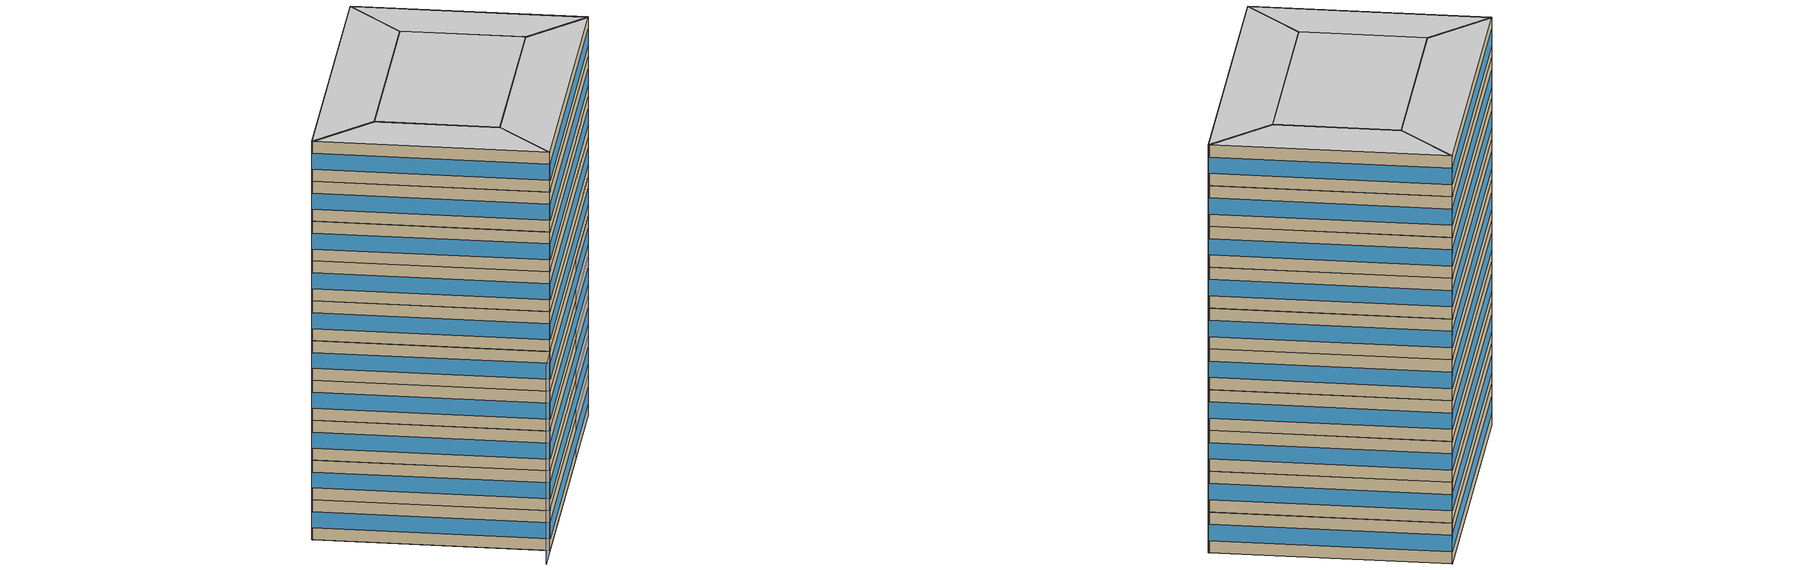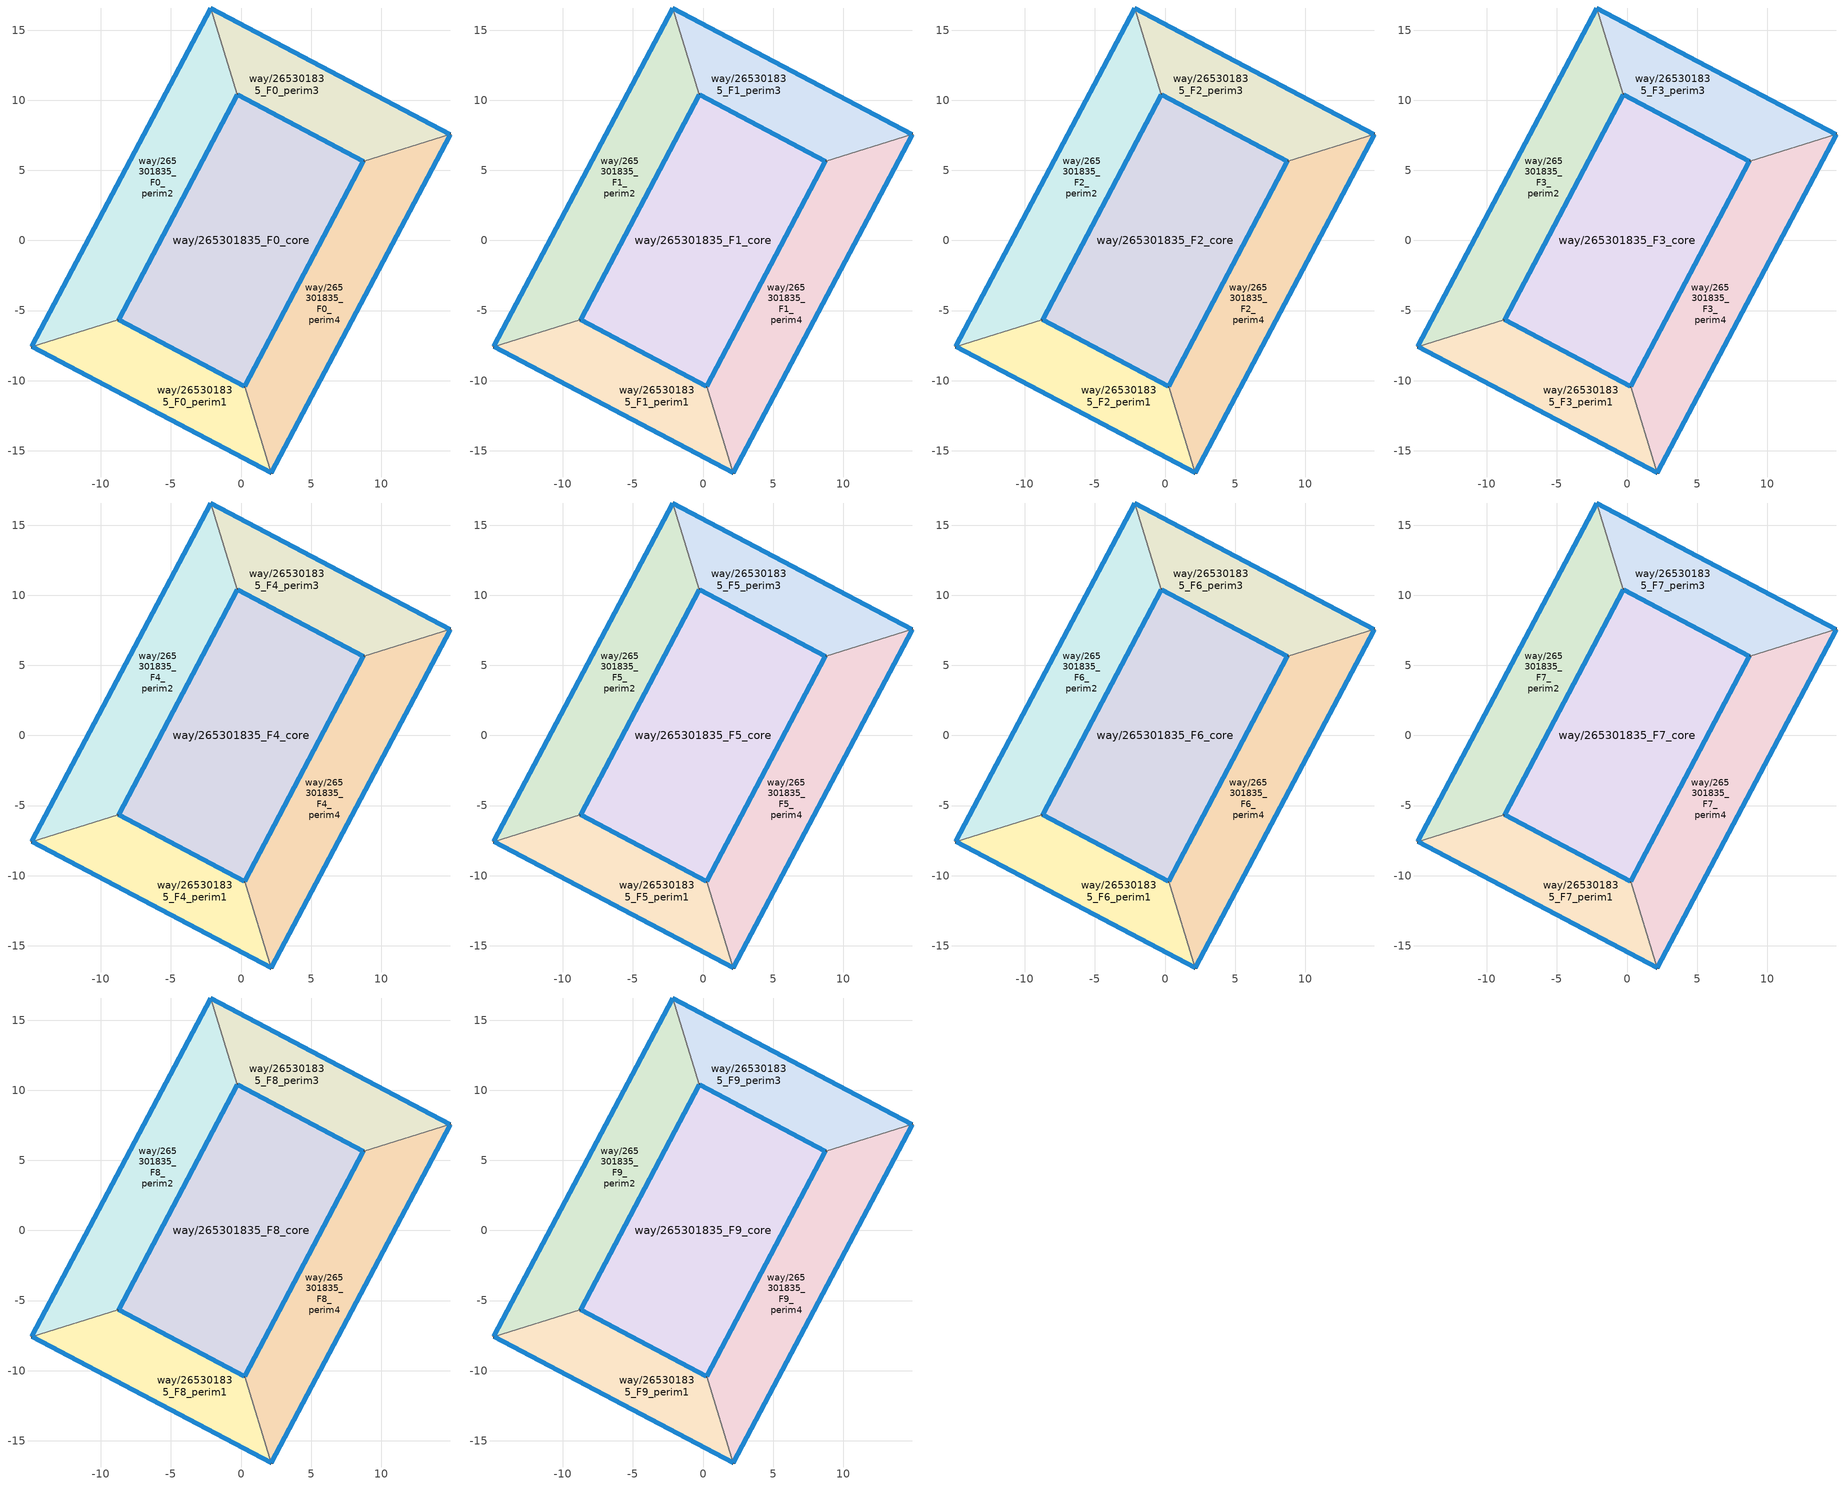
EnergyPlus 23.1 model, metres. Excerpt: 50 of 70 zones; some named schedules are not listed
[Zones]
way/265301835_F0_perim1
 floor ground (Floor_Construction): 2.16,-16.58 0.25,-10.41 -8.74,-5.66 -14.92,-7.57 z0
 wall outside (Wall_Construction): 2.16,-16.58 -14.92,-7.57 / -8.74,-5.66 0.25,-10.41 z0:3.5
 wall to way/265301835_F0_perim4 (Wall_Construction): 0.25,-10.41 2.16,-16.58 z0:3.5
 wall to way/265301835_F0_perim2 (Wall_Construction): -14.92,-7.57 -8.74,-5.66 z0:3.5
 window (Window_Construction): 2.15,-16.58 -14.91,-7.57 / -8.74,-5.66 0.25,-10.41 z1.05:2.45
way/265301835_F0_perim2
 floor ground (Floor_Construction): -8.74,-5.66 -0.25,10.41 -2.16,16.58 -14.92,-7.57 z0
 wall outside (Wall_Construction): -14.92,-7.57 -2.16,16.58 / -0.25,10.41 -8.74,-5.66 z0:3.5
 wall to way/265301835_F0_perim3 (Wall_Construction): -2.16,16.58 -0.25,10.41 z0:3.5
 window (Window_Construction): -14.91,-7.55 -2.17,16.57 / -0.26,10.4 -8.74,-5.65 z1.05:2.45
way/265301835_F0_perim3
 floor ground (Floor_Construction): 14.92,7.57 -2.16,16.58 -0.25,10.41 8.74,5.66 z0
 wall outside (Wall_Construction): -2.16,16.58 14.92,7.57 / 8.74,5.66 -0.25,10.41 z0:3.5
 wall to way/265301835_F0_perim4 (Wall_Construction): 14.92,7.57 8.74,5.66 z0:3.5
 window (Window_Construction): -2.15,16.58 14.91,7.57 / 8.74,5.66 -0.25,10.41 z1.05:2.45
way/265301835_F0_perim4
 floor ground (Floor_Construction): 2.16,-16.58 14.92,7.57 8.74,5.66 0.25,-10.41 z0
 wall outside (Wall_Construction): 14.92,7.57 2.16,-16.58 / 0.25,-10.41 8.74,5.66 z0:3.5
 window (Window_Construction): 14.91,7.55 2.17,-16.57 / 0.26,-10.4 8.74,5.65 z1.05:2.45
way/265301835_F0_core
 floor ground (Floor_Construction): 8.74,5.66 0.25,-10.41 -8.74,-5.66 -0.25,10.41 z0
 wall outside (Wall_Construction): -8.74,-5.66 0.25,-10.41 8.74,5.66 -0.25,10.41 -8.74,-5.66 z0:3.5
 window (Window_Construction): -8.74,-5.66 0.25,-10.41 / -0.26,10.4 -8.74,-5.65 / 8.74,5.66 -0.25,10.41 / 0.26,-10.4 8.74,5.65 z1.05:2.45
way/265301835_F1_perim1
 floor to way/265301835_F0_perim1 (Floor_Construction): 2.16,-16.58 0.25,-10.41 -8.74,-5.66 -14.92,-7.57 z3.5
 wall outside (Wall_Construction): 2.16,-16.58 -14.92,-7.57 / -8.74,-5.66 0.25,-10.41 z3.5:7
 wall to way/265301835_F1_perim4 (Wall_Construction): 0.25,-10.41 2.16,-16.58 z3.5:7
 wall to way/265301835_F1_perim2 (Wall_Construction): -14.92,-7.57 -8.74,-5.66 z3.5:7
 window (Window_Construction): 2.15,-16.58 -14.91,-7.57 / -8.74,-5.66 0.25,-10.41 z4.55:5.95
way/265301835_F1_perim2
 floor to way/265301835_F0_perim2 (Floor_Construction): -8.74,-5.66 -0.25,10.41 -2.16,16.58 -14.92,-7.57 z3.5
 wall outside (Wall_Construction): -14.92,-7.57 -2.16,16.58 / -0.25,10.41 -8.74,-5.66 z3.5:7
 wall to way/265301835_F1_perim3 (Wall_Construction): -2.16,16.58 -0.25,10.41 z3.5:7
 window (Window_Construction): -14.91,-7.55 -2.17,16.57 / -0.26,10.4 -8.74,-5.65 z4.55:5.95
way/265301835_F1_perim3
 floor to way/265301835_F0_perim3 (Floor_Construction): 14.92,7.57 -2.16,16.58 -0.25,10.41 8.74,5.66 z3.5
 wall outside (Wall_Construction): -2.16,16.58 14.92,7.57 / 8.74,5.66 -0.25,10.41 z3.5:7
 wall to way/265301835_F1_perim4 (Wall_Construction): 14.92,7.57 8.74,5.66 z3.5:7
 window (Window_Construction): -2.15,16.58 14.91,7.57 / 8.74,5.66 -0.25,10.41 z4.55:5.95
way/265301835_F1_perim4
 floor to way/265301835_F0_perim4 (Floor_Construction): 2.16,-16.58 14.92,7.57 8.74,5.66 0.25,-10.41 z3.5
 wall outside (Wall_Construction): 14.92,7.57 2.16,-16.58 / 0.25,-10.41 8.74,5.66 z3.5:7
 window (Window_Construction): 14.91,7.55 2.17,-16.57 / 0.26,-10.4 8.74,5.65 z4.55:5.95
way/265301835_F1_core
 floor to way/265301835_F0_core (Floor_Construction): 8.74,5.66 0.25,-10.41 -8.74,-5.66 -0.25,10.41 z3.5
 wall outside (Wall_Construction): -8.74,-5.66 0.25,-10.41 8.74,5.66 -0.25,10.41 -8.74,-5.66 z3.5:7
 window (Window_Construction): -8.74,-5.66 0.25,-10.41 / -0.26,10.4 -8.74,-5.65 / 8.74,5.66 -0.25,10.41 / 0.26,-10.4 8.74,5.65 z4.55:5.95
way/265301835_F2_perim1
 floor to way/265301835_F1_perim1 (Floor_Construction): 2.16,-16.58 0.25,-10.41 -8.74,-5.66 -14.92,-7.57 z7
 wall outside (Wall_Construction): 2.16,-16.58 -14.92,-7.57 / -8.74,-5.66 0.25,-10.41 z7:10.5
 wall to way/265301835_F2_perim4 (Wall_Construction): 0.25,-10.41 2.16,-16.58 z7:10.5
 wall to way/265301835_F2_perim2 (Wall_Construction): -14.92,-7.57 -8.74,-5.66 z7:10.5
 window (Window_Construction): 2.15,-16.58 -14.91,-7.57 / -8.74,-5.66 0.25,-10.41 z8.05:9.45
way/265301835_F2_perim2
 floor to way/265301835_F1_perim2 (Floor_Construction): -8.74,-5.66 -0.25,10.41 -2.16,16.58 -14.92,-7.57 z7
 wall outside (Wall_Construction): -14.92,-7.57 -2.16,16.58 / -0.25,10.41 -8.74,-5.66 z7:10.5
 wall to way/265301835_F2_perim3 (Wall_Construction): -2.16,16.58 -0.25,10.41 z7:10.5
 window (Window_Construction): -14.91,-7.55 -2.17,16.57 / -0.26,10.4 -8.74,-5.65 z8.05:9.45
way/265301835_F2_perim3
 floor to way/265301835_F1_perim3 (Floor_Construction): 14.92,7.57 -2.16,16.58 -0.25,10.41 8.74,5.66 z7
 wall outside (Wall_Construction): -2.16,16.58 14.92,7.57 / 8.74,5.66 -0.25,10.41 z7:10.5
 wall to way/265301835_F2_perim4 (Wall_Construction): 14.92,7.57 8.74,5.66 z7:10.5
 window (Window_Construction): -2.15,16.58 14.91,7.57 / 8.74,5.66 -0.25,10.41 z8.05:9.45
way/265301835_F2_perim4
 floor to way/265301835_F1_perim4 (Floor_Construction): 2.16,-16.58 14.92,7.57 8.74,5.66 0.25,-10.41 z7
 wall outside (Wall_Construction): 14.92,7.57 2.16,-16.58 / 0.25,-10.41 8.74,5.66 z7:10.5
 window (Window_Construction): 14.91,7.55 2.17,-16.57 / 0.26,-10.4 8.74,5.65 z8.05:9.45
way/265301835_F2_core
 floor to way/265301835_F1_core (Floor_Construction): 8.74,5.66 0.25,-10.41 -8.74,-5.66 -0.25,10.41 z7
 wall outside (Wall_Construction): -8.74,-5.66 0.25,-10.41 8.74,5.66 -0.25,10.41 -8.74,-5.66 z7:10.5
 window (Window_Construction): -8.74,-5.66 0.25,-10.41 / -0.26,10.4 -8.74,-5.65 / 8.74,5.66 -0.25,10.41 / 0.26,-10.4 8.74,5.65 z8.05:9.45
way/265301835_F3_perim1
 floor to way/265301835_F2_perim1 (Floor_Construction): 2.16,-16.58 0.25,-10.41 -8.74,-5.66 -14.92,-7.57 z10.5
 wall outside (Wall_Construction): 2.16,-16.58 -14.92,-7.57 / -8.74,-5.66 0.25,-10.41 z10.5:14
 wall to way/265301835_F3_perim4 (Wall_Construction): 0.25,-10.41 2.16,-16.58 z10.5:14
 wall to way/265301835_F3_perim2 (Wall_Construction): -14.92,-7.57 -8.74,-5.66 z10.5:14
 window (Window_Construction): 2.15,-16.58 -14.91,-7.57 / -8.74,-5.66 0.25,-10.41 z11.55:12.95
way/265301835_F3_perim2
 floor to way/265301835_F2_perim2 (Floor_Construction): -8.74,-5.66 -0.25,10.41 -2.16,16.58 -14.92,-7.57 z10.5
 wall outside (Wall_Construction): -14.92,-7.57 -2.16,16.58 / -0.25,10.41 -8.74,-5.66 z10.5:14
 wall to way/265301835_F3_perim3 (Wall_Construction): -2.16,16.58 -0.25,10.41 z10.5:14
 window (Window_Construction): -14.91,-7.55 -2.17,16.57 / -0.26,10.4 -8.74,-5.65 z11.55:12.95
way/265301835_F3_perim3
 floor to way/265301835_F2_perim3 (Floor_Construction): 14.92,7.57 -2.16,16.58 -0.25,10.41 8.74,5.66 z10.5
 wall outside (Wall_Construction): -2.16,16.58 14.92,7.57 / 8.74,5.66 -0.25,10.41 z10.5:14
 wall to way/265301835_F3_perim4 (Wall_Construction): 14.92,7.57 8.74,5.66 z10.5:14
 window (Window_Construction): -2.15,16.58 14.91,7.57 / 8.74,5.66 -0.25,10.41 z11.55:12.95
way/265301835_F3_perim4
 floor to way/265301835_F2_perim4 (Floor_Construction): 2.16,-16.58 14.92,7.57 8.74,5.66 0.25,-10.41 z10.5
 wall outside (Wall_Construction): 14.92,7.57 2.16,-16.58 / 0.25,-10.41 8.74,5.66 z10.5:14
 window (Window_Construction): 14.91,7.55 2.17,-16.57 / 0.26,-10.4 8.74,5.65 z11.55:12.95
way/265301835_F3_core
 floor to way/265301835_F2_core (Floor_Construction): 8.74,5.66 0.25,-10.41 -8.74,-5.66 -0.25,10.41 z10.5
 wall outside (Wall_Construction): -8.74,-5.66 0.25,-10.41 8.74,5.66 -0.25,10.41 -8.74,-5.66 z10.5:14
 window (Window_Construction): -8.74,-5.66 0.25,-10.41 / -0.26,10.4 -8.74,-5.65 / 8.74,5.66 -0.25,10.41 / 0.26,-10.4 8.74,5.65 z11.55:12.95
way/265301835_F4_perim1
 floor to way/265301835_F3_perim1 (Floor_Construction): 2.16,-16.58 0.25,-10.41 -8.74,-5.66 -14.92,-7.57 z14
 wall outside (Wall_Construction): 2.16,-16.58 -14.92,-7.57 / -8.74,-5.66 0.25,-10.41 z14:17.5
 wall to way/265301835_F4_perim4 (Wall_Construction): 0.25,-10.41 2.16,-16.58 z14:17.5
 wall to way/265301835_F4_perim2 (Wall_Construction): -14.92,-7.57 -8.74,-5.66 z14:17.5
 window (Window_Construction): 2.15,-16.58 -14.91,-7.57 / -8.74,-5.66 0.25,-10.41 z15.05:16.45
way/265301835_F4_perim2
 floor to way/265301835_F3_perim2 (Floor_Construction): -8.74,-5.66 -0.25,10.41 -2.16,16.58 -14.92,-7.57 z14
 wall outside (Wall_Construction): -14.92,-7.57 -2.16,16.58 / -0.25,10.41 -8.74,-5.66 z14:17.5
 wall to way/265301835_F4_perim3 (Wall_Construction): -2.16,16.58 -0.25,10.41 z14:17.5
 window (Window_Construction): -14.91,-7.55 -2.17,16.57 / -0.26,10.4 -8.74,-5.65 z15.05:16.45
way/265301835_F4_perim3
 floor to way/265301835_F3_perim3 (Floor_Construction): 14.92,7.57 -2.16,16.58 -0.25,10.41 8.74,5.66 z14
 wall outside (Wall_Construction): -2.16,16.58 14.92,7.57 / 8.74,5.66 -0.25,10.41 z14:17.5
 wall to way/265301835_F4_perim4 (Wall_Construction): 14.92,7.57 8.74,5.66 z14:17.5
 window (Window_Construction): -2.15,16.58 14.91,7.57 / 8.74,5.66 -0.25,10.41 z15.05:16.45
way/265301835_F4_perim4
 floor to way/265301835_F3_perim4 (Floor_Construction): 2.16,-16.58 14.92,7.57 8.74,5.66 0.25,-10.41 z14
 wall outside (Wall_Construction): 14.92,7.57 2.16,-16.58 / 0.25,-10.41 8.74,5.66 z14:17.5
 window (Window_Construction): 14.91,7.55 2.17,-16.57 / 0.26,-10.4 8.74,5.65 z15.05:16.45
way/265301835_F4_core
 floor to way/265301835_F3_core (Floor_Construction): 8.74,5.66 0.25,-10.41 -8.74,-5.66 -0.25,10.41 z14
 wall outside (Wall_Construction): -8.74,-5.66 0.25,-10.41 8.74,5.66 -0.25,10.41 -8.74,-5.66 z14:17.5
 window (Window_Construction): -8.74,-5.66 0.25,-10.41 / -0.26,10.4 -8.74,-5.65 / 8.74,5.66 -0.25,10.41 / 0.26,-10.4 8.74,5.65 z15.05:16.45
way/265301835_F5_perim1
 floor to way/265301835_F4_perim1 (Floor_Construction): 2.16,-16.58 0.25,-10.41 -8.74,-5.66 -14.92,-7.57 z17.5
 wall outside (Wall_Construction): 2.16,-16.58 -14.92,-7.57 / -8.74,-5.66 0.25,-10.41 z17.5:21
 wall to way/265301835_F5_perim4 (Wall_Construction): 0.25,-10.41 2.16,-16.58 z17.5:21
 wall to way/265301835_F5_perim2 (Wall_Construction): -14.92,-7.57 -8.74,-5.66 z17.5:21
 window (Window_Construction): 2.15,-16.58 -14.91,-7.57 / -8.74,-5.66 0.25,-10.41 z18.55:19.95
way/265301835_F5_perim2
 floor to way/265301835_F4_perim2 (Floor_Construction): -8.74,-5.66 -0.25,10.41 -2.16,16.58 -14.92,-7.57 z17.5
 wall outside (Wall_Construction): -14.92,-7.57 -2.16,16.58 / -0.25,10.41 -8.74,-5.66 z17.5:21
 wall to way/265301835_F5_perim3 (Wall_Construction): -2.16,16.58 -0.25,10.41 z17.5:21
 window (Window_Construction): -14.91,-7.55 -2.17,16.57 / -0.26,10.4 -8.74,-5.65 z18.55:19.95
way/265301835_F5_perim3
 floor to way/265301835_F4_perim3 (Floor_Construction): 14.92,7.57 -2.16,16.58 -0.25,10.41 8.74,5.66 z17.5
 wall outside (Wall_Construction): -2.16,16.58 14.92,7.57 / 8.74,5.66 -0.25,10.41 z17.5:21
 wall to way/265301835_F5_perim4 (Wall_Construction): 14.92,7.57 8.74,5.66 z17.5:21
 window (Window_Construction): -2.15,16.58 14.91,7.57 / 8.74,5.66 -0.25,10.41 z18.55:19.95
way/265301835_F5_perim4
 floor to way/265301835_F4_perim4 (Floor_Construction): 2.16,-16.58 14.92,7.57 8.74,5.66 0.25,-10.41 z17.5
 wall outside (Wall_Construction): 14.92,7.57 2.16,-16.58 / 0.25,-10.41 8.74,5.66 z17.5:21
 window (Window_Construction): 14.91,7.55 2.17,-16.57 / 0.26,-10.4 8.74,5.65 z18.55:19.95
way/265301835_F5_core
 floor to way/265301835_F4_core (Floor_Construction): 8.74,5.66 0.25,-10.41 -8.74,-5.66 -0.25,10.41 z17.5
 wall outside (Wall_Construction): -8.74,-5.66 0.25,-10.41 8.74,5.66 -0.25,10.41 -8.74,-5.66 z17.5:21
 window (Window_Construction): -8.74,-5.66 0.25,-10.41 / -0.26,10.4 -8.74,-5.65 / 8.74,5.66 -0.25,10.41 / 0.26,-10.4 8.74,5.65 z18.55:19.95
way/265301835_F6_perim1
 floor to way/265301835_F5_perim1 (Floor_Construction): 2.16,-16.58 0.25,-10.41 -8.74,-5.66 -14.92,-7.57 z21
 wall outside (Wall_Construction): 2.16,-16.58 -14.92,-7.57 / -8.74,-5.66 0.25,-10.41 z21:24.5
 wall to way/265301835_F6_perim4 (Wall_Construction): 0.25,-10.41 2.16,-16.58 z21:24.5
 wall to way/265301835_F6_perim2 (Wall_Construction): -14.92,-7.57 -8.74,-5.66 z21:24.5
 window (Window_Construction): 2.15,-16.58 -14.91,-7.57 / -8.74,-5.66 0.25,-10.41 z22.05:23.45
way/265301835_F6_perim2
 floor to way/265301835_F5_perim2 (Floor_Construction): -8.74,-5.66 -0.25,10.41 -2.16,16.58 -14.92,-7.57 z21
 wall outside (Wall_Construction): -14.92,-7.57 -2.16,16.58 / -0.25,10.41 -8.74,-5.66 z21:24.5
 wall to way/265301835_F6_perim3 (Wall_Construction): -2.16,16.58 -0.25,10.41 z21:24.5
 window (Window_Construction): -14.91,-7.55 -2.17,16.57 / -0.26,10.4 -8.74,-5.65 z22.05:23.45
way/265301835_F6_perim3
 floor to way/265301835_F5_perim3 (Floor_Construction): 14.92,7.57 -2.16,16.58 -0.25,10.41 8.74,5.66 z21
 wall outside (Wall_Construction): -2.16,16.58 14.92,7.57 / 8.74,5.66 -0.25,10.41 z21:24.5
 wall to way/265301835_F6_perim4 (Wall_Construction): 14.92,7.57 8.74,5.66 z21:24.5
 window (Window_Construction): -2.15,16.58 14.91,7.57 / 8.74,5.66 -0.25,10.41 z22.05:23.45
way/265301835_F6_perim4
 floor to way/265301835_F5_perim4 (Floor_Construction): 2.16,-16.58 14.92,7.57 8.74,5.66 0.25,-10.41 z21
 wall outside (Wall_Construction): 14.92,7.57 2.16,-16.58 / 0.25,-10.41 8.74,5.66 z21:24.5
 window (Window_Construction): 14.91,7.55 2.17,-16.57 / 0.26,-10.4 8.74,5.65 z22.05:23.45
way/265301835_F6_core
 floor to way/265301835_F5_core (Floor_Construction): 8.74,5.66 0.25,-10.41 -8.74,-5.66 -0.25,10.41 z21
 wall outside (Wall_Construction): -8.74,-5.66 0.25,-10.41 8.74,5.66 -0.25,10.41 -8.74,-5.66 z21:24.5
 window (Window_Construction): -8.74,-5.66 0.25,-10.41 / -0.26,10.4 -8.74,-5.65 / 8.74,5.66 -0.25,10.41 / 0.26,-10.4 8.74,5.65 z22.05:23.45
way/265301835_F7_perim1
 floor to way/265301835_F6_perim1 (Floor_Construction): 2.16,-16.58 0.25,-10.41 -8.74,-5.66 -14.92,-7.57 z24.5
 wall outside (Wall_Construction): 2.16,-16.58 -14.92,-7.57 / -8.74,-5.66 0.25,-10.41 z24.5:28
 wall to way/265301835_F7_perim4 (Wall_Construction): 0.25,-10.41 2.16,-16.58 z24.5:28
 wall to way/265301835_F7_perim2 (Wall_Construction): -14.92,-7.57 -8.74,-5.66 z24.5:28
 window (Window_Construction): 2.15,-16.58 -14.91,-7.57 / -8.74,-5.66 0.25,-10.41 z25.55:26.95
way/265301835_F7_perim2
 floor to way/265301835_F6_perim2 (Floor_Construction): -8.74,-5.66 -0.25,10.41 -2.16,16.58 -14.92,-7.57 z24.5
 wall outside (Wall_Construction): -14.92,-7.57 -2.16,16.58 / -0.25,10.41 -8.74,-5.66 z24.5:28
 wall to way/265301835_F7_perim3 (Wall_Construction): -2.16,16.58 -0.25,10.41 z24.5:28
 window (Window_Construction): -14.91,-7.55 -2.17,16.57 / -0.26,10.4 -8.74,-5.65 z25.55:26.95
way/265301835_F7_perim3
 floor to way/265301835_F6_perim3 (Floor_Construction): 14.92,7.57 -2.16,16.58 -0.25,10.41 8.74,5.66 z24.5
 wall outside (Wall_Construction): -2.16,16.58 14.92,7.57 / 8.74,5.66 -0.25,10.41 z24.5:28
 wall to way/265301835_F7_perim4 (Wall_Construction): 14.92,7.57 8.74,5.66 z24.5:28
 window (Window_Construction): -2.15,16.58 14.91,7.57 / 8.74,5.66 -0.25,10.41 z25.55:26.95
way/265301835_F7_perim4
 floor to way/265301835_F6_perim4 (Floor_Construction): 2.16,-16.58 14.92,7.57 8.74,5.66 0.25,-10.41 z24.5
 wall outside (Wall_Construction): 14.92,7.57 2.16,-16.58 / 0.25,-10.41 8.74,5.66 z24.5:28
 window (Window_Construction): 14.91,7.55 2.17,-16.57 / 0.26,-10.4 8.74,5.65 z25.55:26.95
way/265301835_F7_core
 floor to way/265301835_F6_core (Floor_Construction): 8.74,5.66 0.25,-10.41 -8.74,-5.66 -0.25,10.41 z24.5
 wall outside (Wall_Construction): -8.74,-5.66 0.25,-10.41 8.74,5.66 -0.25,10.41 -8.74,-5.66 z24.5:28
 window (Window_Construction): -8.74,-5.66 0.25,-10.41 / -0.26,10.4 -8.74,-5.65 / 8.74,5.66 -0.25,10.41 / 0.26,-10.4 8.74,5.65 z25.55:26.95
way/265301835_F8_perim1
 floor to way/265301835_F7_perim1 (Floor_Construction): 2.16,-16.58 0.25,-10.41 -8.74,-5.66 -14.92,-7.57 z28
 wall outside (Wall_Construction): 2.16,-16.58 -14.92,-7.57 / -8.74,-5.66 0.25,-10.41 z28:31.5
 wall to way/265301835_F8_perim4 (Wall_Construction): 0.25,-10.41 2.16,-16.58 z28:31.5
 wall to way/265301835_F8_perim2 (Wall_Construction): -14.92,-7.57 -8.74,-5.66 z28:31.5
 window (Window_Construction): 2.15,-16.58 -14.91,-7.57 / -8.74,-5.66 0.25,-10.41 z29.05:30.45
way/265301835_F8_perim2
 floor to way/265301835_F7_perim2 (Floor_Construction): -8.74,-5.66 -0.25,10.41 -2.16,16.58 -14.92,-7.57 z28
 wall outside (Wall_Construction): -14.92,-7.57 -2.16,16.58 / -0.25,10.41 -8.74,-5.66 z28:31.5
 wall to way/265301835_F8_perim3 (Wall_Construction): -2.16,16.58 -0.25,10.41 z28:31.5
 window (Window_Construction): -14.91,-7.55 -2.17,16.57 / -0.26,10.4 -8.74,-5.65 z29.05:30.45
way/265301835_F8_perim3
 floor to way/265301835_F7_perim3 (Floor_Construction): 14.92,7.57 -2.16,16.58 -0.25,10.41 8.74,5.66 z28
 wall outside (Wall_Construction): -2.16,16.58 14.92,7.57 / 8.74,5.66 -0.25,10.41 z28:31.5
 wall to way/265301835_F8_perim4 (Wall_Construction): 14.92,7.57 8.74,5.66 z28:31.5
 window (Window_Construction): -2.15,16.58 14.91,7.57 / 8.74,5.66 -0.25,10.41 z29.05:30.45
way/265301835_F8_perim4
 floor to way/265301835_F7_perim4 (Floor_Construction): 2.16,-16.58 14.92,7.57 8.74,5.66 0.25,-10.41 z28
 wall outside (Wall_Construction): 14.92,7.57 2.16,-16.58 / 0.25,-10.41 8.74,5.66 z28:31.5
 window (Window_Construction): 14.91,7.55 2.17,-16.57 / 0.26,-10.4 8.74,5.65 z29.05:30.45
way/265301835_F8_core
 floor to way/265301835_F7_core (Floor_Construction): 8.74,5.66 0.25,-10.41 -8.74,-5.66 -0.25,10.41 z28
 wall outside (Wall_Construction): -8.74,-5.66 0.25,-10.41 8.74,5.66 -0.25,10.41 -8.74,-5.66 z28:31.5
 window (Window_Construction): -8.74,-5.66 0.25,-10.41 / -0.26,10.4 -8.74,-5.65 / 8.74,5.66 -0.25,10.41 / 0.26,-10.4 8.74,5.65 z29.05:30.45
way/265301835_F9_perim1
 floor to way/265301835_F8_perim1 (Floor_Construction): 2.16,-16.58 0.25,-10.41 -8.74,-5.66 -14.92,-7.57 z31.5
 wall outside (Wall_Construction): 2.16,-16.58 -14.92,-7.57 / -8.74,-5.66 0.25,-10.41 z31.5:35
 wall to way/265301835_F9_perim4 (Wall_Construction): 0.25,-10.41 2.16,-16.58 z31.5:35
 wall to way/265301835_F9_perim2 (Wall_Construction): -14.92,-7.57 -8.74,-5.66 z31.5:35
 window (Window_Construction): 2.15,-16.58 -14.91,-7.57 / -8.74,-5.66 0.25,-10.41 z32.55:33.95
 ceiling to way/265301835_F10_perim1 (Floor_Construction): 0.25,-10.41 2.16,-16.58 -14.92,-7.57 -8.74,-5.66 z35
way/265301835_F9_perim2
 floor to way/265301835_F8_perim2 (Floor_Construction): -8.74,-5.66 -0.25,10.41 -2.16,16.58 -14.92,-7.57 z31.5
 wall outside (Wall_Construction): -14.92,-7.57 -2.16,16.58 / -0.25,10.41 -8.74,-5.66 z31.5:35
 wall to way/265301835_F9_perim3 (Wall_Construction): -2.16,16.58 -0.25,10.41 z31.5:35
 window (Window_Construction): -14.91,-7.55 -2.17,16.57 / -0.26,10.4 -8.74,-5.65 z32.55:33.95
 ceiling to way/265301835_F10_perim2 (Floor_Construction): -2.16,16.58 -0.25,10.41 -8.74,-5.66 -14.92,-7.57 z35
way/265301835_F9_perim3
 floor to way/265301835_F8_perim3 (Floor_Construction): 14.92,7.57 -2.16,16.58 -0.25,10.41 8.74,5.66 z31.5
 wall outside (Wall_Construction): -2.16,16.58 14.92,7.57 / 8.74,5.66 -0.25,10.41 z31.5:35
 wall to way/265301835_F9_perim4 (Wall_Construction): 14.92,7.57 8.74,5.66 z31.5:35
 window (Window_Construction): -2.15,16.58 14.91,7.57 / 8.74,5.66 -0.25,10.41 z32.55:33.95
 ceiling to way/265301835_F10_perim3 (Floor_Construction): 14.92,7.57 8.74,5.66 -0.25,10.41 -2.16,16.58 z35
way/265301835_F9_perim4
 floor to way/265301835_F8_perim4 (Floor_Construction): 2.16,-16.58 14.92,7.57 8.74,5.66 0.25,-10.41 z31.5
 wall outside (Wall_Construction): 14.92,7.57 2.16,-16.58 / 0.25,-10.41 8.74,5.66 z31.5:35
 window (Window_Construction): 14.91,7.55 2.17,-16.57 / 0.26,-10.4 8.74,5.65 z32.55:33.95
 ceiling to way/265301835_F10_perim4 (Floor_Construction): 14.92,7.57 2.16,-16.58 0.25,-10.41 8.74,5.66 z35
way/265301835_F9_core
 floor to way/265301835_F8_core (Floor_Construction): 8.74,5.66 0.25,-10.41 -8.74,-5.66 -0.25,10.41 z31.5
 wall outside (Wall_Construction): -8.74,-5.66 0.25,-10.41 8.74,5.66 -0.25,10.41 -8.74,-5.66 z31.5:35
 window (Window_Construction): -8.74,-5.66 0.25,-10.41 / -0.26,10.4 -8.74,-5.65 / 8.74,5.66 -0.25,10.41 / 0.26,-10.4 8.74,5.65 z32.55:33.95
 ceiling to way/265301835_F10_core (Floor_Construction): 0.25,-10.41 8.74,5.66 -0.25,10.41 -8.74,-5.66 z35
shading: -2.15,16.58 -14.92,-7.57 z0:8.9; 0.9,-18.97 14.92,7.57 z0:17.4
[Building]
OpenUBEM_Building: North Axis=0; Terrain=City; Solar Distribution=FullExterior
[Site:Location]
New.York-Central.Park.Obs-Belvedere.Castle: Latitude=40.77889; Longitude=-73.9692; Time Zone=-5; Elevation=48
[SizingPeriod:WeatherFileDays]
AnnualSizingPeriod: Begin Month=1; Begin Day of Month=1; End Month=12; End Day of Month=31; Day of Week for Start Day=Monday; Use Weather File Daylight Saving Period=No; Use Weather File Rain and Snow Indicators=No
[SITE:WATERMAINSTEMPERATURE]
Calculation Method=CorrelationFromWeatherFile
[MATERIAL:NOMASS] Roughness=MediumRough; Thermal Absorptance=0.9; Solar Absorptance=0.7; Visible Absorptance=0.7
Name | Thermal Resistance
Wall_Assembly | 1.72117
Floor_Assembly | 1.9305
[WINDOWMATERIAL:SIMPLEGLAZINGSYSTEM]
Window_Material: UFactor=3.27; Solar Heat Gain Coefficient=0.36; Visible Transmittance=0.6
[CONSTRUCTION]
Wall_Construction: Wall_Assembly
Floor_Construction: Floor_Assembly
Window_Construction: Window_Material
[ZONE] Type=1; Multiplier=1; Ceiling Height=autocalculate; Volume=autocalculate; Floor Area=autocalculate; Part of Total Floor Area=Yes
way/265301835_F0_perim1; way/265301835_F1_perim1; way/265301835_F2_perim1; way/265301835_F3_perim1; way/265301835_F4_perim1; way/265301835_F5_perim1; way/265301835_F6_perim1; way/265301835_F7_perim1; way/265301835_F8_perim1; way/265301835_F9_perim1; way/265301835_F0_perim2; way/265301835_F1_perim2; way/265301835_F2_perim2; way/265301835_F3_perim2; way/265301835_F4_perim2; way/265301835_F5_perim2; way/265301835_F6_perim2; way/265301835_F7_perim2; way/265301835_F8_perim2; way/265301835_F9_perim2; way/265301835_F0_perim3; way/265301835_F1_perim3; way/265301835_F2_perim3; way/265301835_F3_perim3; way/265301835_F4_perim3; way/265301835_F5_perim3; way/265301835_F6_perim3; way/265301835_F7_perim3; way/265301835_F8_perim3; way/265301835_F9_perim3; way/265301835_F0_perim4; way/265301835_F1_perim4; way/265301835_F2_perim4; way/265301835_F3_perim4; way/265301835_F4_perim4; way/265301835_F5_perim4; way/265301835_F6_perim4; way/265301835_F7_perim4; way/265301835_F8_perim4; way/265301835_F9_perim4; way/265301835_F0_core; way/265301835_F1_core; way/265301835_F2_core; way/265301835_F3_core; way/265301835_F4_core; way/265301835_F5_core; way/265301835_F6_core; way/265301835_F7_core; way/265301835_F8_core; way/265301835_F9_core
[PEOPLE] Number of People Schedule=Occupancy_Schedule_MediumOffice; Number of People Calculation Method=People/Area; People per Floor Area=0.0538213; Fraction Radiant=0.3; Sensible Heat Fraction=autocalculate; Activity Level Schedule=Activity_Level; Carbon Dioxide Generation Rate=3.82e-08; Enable ASHRAE 55 Comfort Warnings=No; Mean Radiant Temperature Calculation Type=ZoneAveraged; Clothing Insulation Calculation Method=ClothingInsulationSchedule; Cold Stress Temperature Threshold=15.56; Heat Stress Temperature Threshold=30
Name | Zone or ZoneList or Space or SpaceList
People_way/265301835_F0_core | way/265301835_F0_core
People_way/265301835_F1_core | way/265301835_F1_core
People_way/265301835_F2_core | way/265301835_F2_core
People_way/265301835_F3_core | way/265301835_F3_core
People_way/265301835_F4_core | way/265301835_F4_core
People_way/265301835_F5_core | way/265301835_F5_core
People_way/265301835_F6_core | way/265301835_F6_core
People_way/265301835_F7_core | way/265301835_F7_core
People_way/265301835_F8_core | way/265301835_F8_core
People_way/265301835_F9_core | way/265301835_F9_core
People_way/265301835_F0_perim1 | way/265301835_F0_perim1
People_way/265301835_F1_perim1 | way/265301835_F1_perim1
People_way/265301835_F2_perim1 | way/265301835_F2_perim1
People_way/265301835_F3_perim1 | way/265301835_F3_perim1
People_way/265301835_F4_perim1 | way/265301835_F4_perim1
People_way/265301835_F5_perim1 | way/265301835_F5_perim1
People_way/265301835_F6_perim1 | way/265301835_F6_perim1
People_way/265301835_F7_perim1 | way/265301835_F7_perim1
People_way/265301835_F8_perim1 | way/265301835_F8_perim1
People_way/265301835_F9_perim1 | way/265301835_F9_perim1
People_way/265301835_F0_perim2 | way/265301835_F0_perim2
People_way/265301835_F1_perim2 | way/265301835_F1_perim2
People_way/265301835_F2_perim2 | way/265301835_F2_perim2
People_way/265301835_F3_perim2 | way/265301835_F3_perim2
People_way/265301835_F4_perim2 | way/265301835_F4_perim2
People_way/265301835_F5_perim2 | way/265301835_F5_perim2
People_way/265301835_F6_perim2 | way/265301835_F6_perim2
People_way/265301835_F7_perim2 | way/265301835_F7_perim2
People_way/265301835_F8_perim2 | way/265301835_F8_perim2
People_way/265301835_F9_perim2 | way/265301835_F9_perim2
People_way/265301835_F0_perim3 | way/265301835_F0_perim3
People_way/265301835_F1_perim3 | way/265301835_F1_perim3
People_way/265301835_F2_perim3 | way/265301835_F2_perim3
People_way/265301835_F3_perim3 | way/265301835_F3_perim3
People_way/265301835_F4_perim3 | way/265301835_F4_perim3
People_way/265301835_F5_perim3 | way/265301835_F5_perim3
People_way/265301835_F6_perim3 | way/265301835_F6_perim3
People_way/265301835_F7_perim3 | way/265301835_F7_perim3
People_way/265301835_F8_perim3 | way/265301835_F8_perim3
People_way/265301835_F9_perim3 | way/265301835_F9_perim3
People_way/265301835_F0_perim4 | way/265301835_F0_perim4
People_way/265301835_F1_perim4 | way/265301835_F1_perim4
People_way/265301835_F2_perim4 | way/265301835_F2_perim4
People_way/265301835_F3_perim4 | way/265301835_F3_perim4
People_way/265301835_F4_perim4 | way/265301835_F4_perim4
People_way/265301835_F5_perim4 | way/265301835_F5_perim4
People_way/265301835_F6_perim4 | way/265301835_F6_perim4
People_way/265301835_F7_perim4 | way/265301835_F7_perim4
People_way/265301835_F8_perim4 | way/265301835_F8_perim4
People_way/265301835_F9_perim4 | way/265301835_F9_perim4
[LIGHTS] Schedule=Lighting_Schedule_MediumOffice; Design Level Calculation Method=Watts/Area; Watts per Zone Floor Area=10.76; Return Air Fraction=0; Fraction Radiant=0.42; Fraction Visible=0; Fraction Replaceable=1; EndUse Subcategory=General; Return Air Fraction Calculated from Plenum Temperature=No; Return Air Fraction Function of Plenum Temperature Coefficient 1=0; Return Air Fraction Function of Plenum Temperature Coefficient 2=0
Name | Zone or ZoneList or Space or SpaceList
Lights_way/265301835_F0_core | way/265301835_F0_core
Lights_way/265301835_F1_core | way/265301835_F1_core
Lights_way/265301835_F2_core | way/265301835_F2_core
Lights_way/265301835_F3_core | way/265301835_F3_core
Lights_way/265301835_F4_core | way/265301835_F4_core
Lights_way/265301835_F5_core | way/265301835_F5_core
Lights_way/265301835_F6_core | way/265301835_F6_core
Lights_way/265301835_F7_core | way/265301835_F7_core
Lights_way/265301835_F8_core | way/265301835_F8_core
Lights_way/265301835_F9_core | way/265301835_F9_core
Lights_way/265301835_F0_perim1 | way/265301835_F0_perim1
Lights_way/265301835_F1_perim1 | way/265301835_F1_perim1
Lights_way/265301835_F2_perim1 | way/265301835_F2_perim1
Lights_way/265301835_F3_perim1 | way/265301835_F3_perim1
Lights_way/265301835_F4_perim1 | way/265301835_F4_perim1
Lights_way/265301835_F5_perim1 | way/265301835_F5_perim1
Lights_way/265301835_F6_perim1 | way/265301835_F6_perim1
Lights_way/265301835_F7_perim1 | way/265301835_F7_perim1
Lights_way/265301835_F8_perim1 | way/265301835_F8_perim1
Lights_way/265301835_F9_perim1 | way/265301835_F9_perim1
Lights_way/265301835_F0_perim2 | way/265301835_F0_perim2
Lights_way/265301835_F1_perim2 | way/265301835_F1_perim2
Lights_way/265301835_F2_perim2 | way/265301835_F2_perim2
Lights_way/265301835_F3_perim2 | way/265301835_F3_perim2
Lights_way/265301835_F4_perim2 | way/265301835_F4_perim2
Lights_way/265301835_F5_perim2 | way/265301835_F5_perim2
Lights_way/265301835_F6_perim2 | way/265301835_F6_perim2
Lights_way/265301835_F7_perim2 | way/265301835_F7_perim2
Lights_way/265301835_F8_perim2 | way/265301835_F8_perim2
Lights_way/265301835_F9_perim2 | way/265301835_F9_perim2
Lights_way/265301835_F0_perim3 | way/265301835_F0_perim3
Lights_way/265301835_F1_perim3 | way/265301835_F1_perim3
Lights_way/265301835_F2_perim3 | way/265301835_F2_perim3
Lights_way/265301835_F3_perim3 | way/265301835_F3_perim3
Lights_way/265301835_F4_perim3 | way/265301835_F4_perim3
Lights_way/265301835_F5_perim3 | way/265301835_F5_perim3
Lights_way/265301835_F6_perim3 | way/265301835_F6_perim3
Lights_way/265301835_F7_perim3 | way/265301835_F7_perim3
Lights_way/265301835_F8_perim3 | way/265301835_F8_perim3
Lights_way/265301835_F9_perim3 | way/265301835_F9_perim3
Lights_way/265301835_F0_perim4 | way/265301835_F0_perim4
Lights_way/265301835_F1_perim4 | way/265301835_F1_perim4
Lights_way/265301835_F2_perim4 | way/265301835_F2_perim4
Lights_way/265301835_F3_perim4 | way/265301835_F3_perim4
Lights_way/265301835_F4_perim4 | way/265301835_F4_perim4
Lights_way/265301835_F5_perim4 | way/265301835_F5_perim4
Lights_way/265301835_F6_perim4 | way/265301835_F6_perim4
Lights_way/265301835_F7_perim4 | way/265301835_F7_perim4
Lights_way/265301835_F8_perim4 | way/265301835_F8_perim4
Lights_way/265301835_F9_perim4 | way/265301835_F9_perim4
[ELECTRICEQUIPMENT] Schedule=Equipment_Schedule_MediumOffice; Design Level Calculation Method=Watts/Area; Watts per Zone Floor Area=10.76; Fraction Latent=0; Fraction Radiant=0.5; Fraction Lost=0; EndUse Subcategory=General
Name | Zone or ZoneList or Space or SpaceList
Equipment_way/265301835_F0_core | way/265301835_F0_core
Equipment_way/265301835_F1_core | way/265301835_F1_core
Equipment_way/265301835_F2_core | way/265301835_F2_core
Equipment_way/265301835_F3_core | way/265301835_F3_core
Equipment_way/265301835_F4_core | way/265301835_F4_core
Equipment_way/265301835_F5_core | way/265301835_F5_core
Equipment_way/265301835_F6_core | way/265301835_F6_core
Equipment_way/265301835_F7_core | way/265301835_F7_core
Equipment_way/265301835_F8_core | way/265301835_F8_core
Equipment_way/265301835_F9_core | way/265301835_F9_core
Equipment_way/265301835_F0_perim1 | way/265301835_F0_perim1
Equipment_way/265301835_F1_perim1 | way/265301835_F1_perim1
Equipment_way/265301835_F2_perim1 | way/265301835_F2_perim1
Equipment_way/265301835_F3_perim1 | way/265301835_F3_perim1
Equipment_way/265301835_F4_perim1 | way/265301835_F4_perim1
Equipment_way/265301835_F5_perim1 | way/265301835_F5_perim1
Equipment_way/265301835_F6_perim1 | way/265301835_F6_perim1
Equipment_way/265301835_F7_perim1 | way/265301835_F7_perim1
Equipment_way/265301835_F8_perim1 | way/265301835_F8_perim1
Equipment_way/265301835_F9_perim1 | way/265301835_F9_perim1
Equipment_way/265301835_F0_perim2 | way/265301835_F0_perim2
Equipment_way/265301835_F1_perim2 | way/265301835_F1_perim2
Equipment_way/265301835_F2_perim2 | way/265301835_F2_perim2
Equipment_way/265301835_F3_perim2 | way/265301835_F3_perim2
Equipment_way/265301835_F4_perim2 | way/265301835_F4_perim2
Equipment_way/265301835_F5_perim2 | way/265301835_F5_perim2
Equipment_way/265301835_F6_perim2 | way/265301835_F6_perim2
Equipment_way/265301835_F7_perim2 | way/265301835_F7_perim2
Equipment_way/265301835_F8_perim2 | way/265301835_F8_perim2
Equipment_way/265301835_F9_perim2 | way/265301835_F9_perim2
Equipment_way/265301835_F0_perim3 | way/265301835_F0_perim3
Equipment_way/265301835_F1_perim3 | way/265301835_F1_perim3
Equipment_way/265301835_F2_perim3 | way/265301835_F2_perim3
Equipment_way/265301835_F3_perim3 | way/265301835_F3_perim3
Equipment_way/265301835_F4_perim3 | way/265301835_F4_perim3
Equipment_way/265301835_F5_perim3 | way/265301835_F5_perim3
Equipment_way/265301835_F6_perim3 | way/265301835_F6_perim3
Equipment_way/265301835_F7_perim3 | way/265301835_F7_perim3
Equipment_way/265301835_F8_perim3 | way/265301835_F8_perim3
Equipment_way/265301835_F9_perim3 | way/265301835_F9_perim3
Equipment_way/265301835_F0_perim4 | way/265301835_F0_perim4
Equipment_way/265301835_F1_perim4 | way/265301835_F1_perim4
Equipment_way/265301835_F2_perim4 | way/265301835_F2_perim4
Equipment_way/265301835_F3_perim4 | way/265301835_F3_perim4
Equipment_way/265301835_F4_perim4 | way/265301835_F4_perim4
Equipment_way/265301835_F5_perim4 | way/265301835_F5_perim4
Equipment_way/265301835_F6_perim4 | way/265301835_F6_perim4
Equipment_way/265301835_F7_perim4 | way/265301835_F7_perim4
Equipment_way/265301835_F8_perim4 | way/265301835_F8_perim4
Equipment_way/265301835_F9_perim4 | way/265301835_F9_perim4
[ZONEINFILTRATION:DESIGNFLOWRATE] Schedule=Infiltration_Schedule_MediumOffice; Design Flow Rate Calculation Method=Flow/ExteriorWallArea; Flow Rate per Exterior Surface Area=0.000285; Constant Term Coefficient=1; Temperature Term Coefficient=0; Velocity Term Coefficient=0; Velocity Squared Term Coefficient=0
Name | Zone or ZoneList or Space or SpaceList
Infiltration_way/265301835_F0_core | way/265301835_F0_core
Infiltration_way/265301835_F1_core | way/265301835_F1_core
Infiltration_way/265301835_F2_core | way/265301835_F2_core
Infiltration_way/265301835_F3_core | way/265301835_F3_core
Infiltration_way/265301835_F4_core | way/265301835_F4_core
Infiltration_way/265301835_F5_core | way/265301835_F5_core
Infiltration_way/265301835_F6_core | way/265301835_F6_core
Infiltration_way/265301835_F7_core | way/265301835_F7_core
Infiltration_way/265301835_F8_core | way/265301835_F8_core
Infiltration_way/265301835_F9_core | way/265301835_F9_core
Infiltration_way/265301835_F0_perim1 | way/265301835_F0_perim1
Infiltration_way/265301835_F1_perim1 | way/265301835_F1_perim1
Infiltration_way/265301835_F2_perim1 | way/265301835_F2_perim1
Infiltration_way/265301835_F3_perim1 | way/265301835_F3_perim1
Infiltration_way/265301835_F4_perim1 | way/265301835_F4_perim1
Infiltration_way/265301835_F5_perim1 | way/265301835_F5_perim1
Infiltration_way/265301835_F6_perim1 | way/265301835_F6_perim1
Infiltration_way/265301835_F7_perim1 | way/265301835_F7_perim1
Infiltration_way/265301835_F8_perim1 | way/265301835_F8_perim1
Infiltration_way/265301835_F9_perim1 | way/265301835_F9_perim1
Infiltration_way/265301835_F0_perim2 | way/265301835_F0_perim2
Infiltration_way/265301835_F1_perim2 | way/265301835_F1_perim2
Infiltration_way/265301835_F2_perim2 | way/265301835_F2_perim2
Infiltration_way/265301835_F3_perim2 | way/265301835_F3_perim2
Infiltration_way/265301835_F4_perim2 | way/265301835_F4_perim2
Infiltration_way/265301835_F5_perim2 | way/265301835_F5_perim2
Infiltration_way/265301835_F6_perim2 | way/265301835_F6_perim2
Infiltration_way/265301835_F7_perim2 | way/265301835_F7_perim2
Infiltration_way/265301835_F8_perim2 | way/265301835_F8_perim2
Infiltration_way/265301835_F9_perim2 | way/265301835_F9_perim2
Infiltration_way/265301835_F0_perim3 | way/265301835_F0_perim3
Infiltration_way/265301835_F1_perim3 | way/265301835_F1_perim3
Infiltration_way/265301835_F2_perim3 | way/265301835_F2_perim3
Infiltration_way/265301835_F3_perim3 | way/265301835_F3_perim3
Infiltration_way/265301835_F4_perim3 | way/265301835_F4_perim3
Infiltration_way/265301835_F5_perim3 | way/265301835_F5_perim3
Infiltration_way/265301835_F6_perim3 | way/265301835_F6_perim3
Infiltration_way/265301835_F7_perim3 | way/265301835_F7_perim3
Infiltration_way/265301835_F8_perim3 | way/265301835_F8_perim3
Infiltration_way/265301835_F9_perim3 | way/265301835_F9_perim3
Infiltration_way/265301835_F0_perim4 | way/265301835_F0_perim4
Infiltration_way/265301835_F1_perim4 | way/265301835_F1_perim4
Infiltration_way/265301835_F2_perim4 | way/265301835_F2_perim4
Infiltration_way/265301835_F3_perim4 | way/265301835_F3_perim4
Infiltration_way/265301835_F4_perim4 | way/265301835_F4_perim4
Infiltration_way/265301835_F5_perim4 | way/265301835_F5_perim4
Infiltration_way/265301835_F6_perim4 | way/265301835_F6_perim4
Infiltration_way/265301835_F7_perim4 | way/265301835_F7_perim4
Infiltration_way/265301835_F8_perim4 | way/265301835_F8_perim4
Infiltration_way/265301835_F9_perim4 | way/265301835_F9_perim4
[HVACTEMPLATE:ZONE:VAV] Template VAV System=way/265301835_PVAV_Sys; Supply Air Maximum Flow Rate=autosize; Zone Minimum Air Flow Input Method=Constant; Constant Minimum Air Flow Fraction=0.3; Outdoor Air Method=Flow/Person; Outdoor Air Flow Rate per Person=0.01; Outdoor Air Flow Rate per Zone Floor Area=0; Outdoor Air Flow Rate per Zone=0; Reheat Coil Type=Electric; Damper Heating Action=Reverse; Baseboard Heating Type=None; Baseboard Heating Capacity=autosize; Zone Cooling Design Supply Air Temperature Input Method=SystemSupplyAirTemperature; Zone Cooling Design Supply Air Temperature=12.8; Zone Cooling Design Supply Air Temperature Difference=11.11; Zone Heating Design Supply Air Temperature Input Method=SupplyAirTemperature; Zone Heating Design Supply Air Temperature=50; Zone Heating Design Supply Air Temperature Difference=30
Name | Template Thermostat
way/265301835_F0_core | way/265301835_F0_core_Thermostat
way/265301835_F1_core | way/265301835_F1_core_Thermostat
way/265301835_F2_core | way/265301835_F2_core_Thermostat
way/265301835_F3_core | way/265301835_F3_core_Thermostat
way/265301835_F4_core | way/265301835_F4_core_Thermostat
way/265301835_F5_core | way/265301835_F5_core_Thermostat
way/265301835_F6_core | way/265301835_F6_core_Thermostat
way/265301835_F7_core | way/265301835_F7_core_Thermostat
way/265301835_F8_core | way/265301835_F8_core_Thermostat
way/265301835_F9_core | way/265301835_F9_core_Thermostat
way/265301835_F0_perim1 | way/265301835_F0_perim1_Thermostat
way/265301835_F1_perim1 | way/265301835_F1_perim1_Thermostat
way/265301835_F2_perim1 | way/265301835_F2_perim1_Thermostat
way/265301835_F3_perim1 | way/265301835_F3_perim1_Thermostat
way/265301835_F4_perim1 | way/265301835_F4_perim1_Thermostat
way/265301835_F5_perim1 | way/265301835_F5_perim1_Thermostat
way/265301835_F6_perim1 | way/265301835_F6_perim1_Thermostat
way/265301835_F7_perim1 | way/265301835_F7_perim1_Thermostat
way/265301835_F8_perim1 | way/265301835_F8_perim1_Thermostat
way/265301835_F9_perim1 | way/265301835_F9_perim1_Thermostat
way/265301835_F0_perim2 | way/265301835_F0_perim2_Thermostat
way/265301835_F1_perim2 | way/265301835_F1_perim2_Thermostat
way/265301835_F2_perim2 | way/265301835_F2_perim2_Thermostat
way/265301835_F3_perim2 | way/265301835_F3_perim2_Thermostat
way/265301835_F4_perim2 | way/265301835_F4_perim2_Thermostat
way/265301835_F5_perim2 | way/265301835_F5_perim2_Thermostat
way/265301835_F6_perim2 | way/265301835_F6_perim2_Thermostat
way/265301835_F7_perim2 | way/265301835_F7_perim2_Thermostat
way/265301835_F8_perim2 | way/265301835_F8_perim2_Thermostat
way/265301835_F9_perim2 | way/265301835_F9_perim2_Thermostat
way/265301835_F0_perim3 | way/265301835_F0_perim3_Thermostat
way/265301835_F1_perim3 | way/265301835_F1_perim3_Thermostat
way/265301835_F2_perim3 | way/265301835_F2_perim3_Thermostat
way/265301835_F3_perim3 | way/265301835_F3_perim3_Thermostat
way/265301835_F4_perim3 | way/265301835_F4_perim3_Thermostat
way/265301835_F5_perim3 | way/265301835_F5_perim3_Thermostat
way/265301835_F6_perim3 | way/265301835_F6_perim3_Thermostat
way/265301835_F7_perim3 | way/265301835_F7_perim3_Thermostat
way/265301835_F8_perim3 | way/265301835_F8_perim3_Thermostat
way/265301835_F9_perim3 | way/265301835_F9_perim3_Thermostat
way/265301835_F0_perim4 | way/265301835_F0_perim4_Thermostat
way/265301835_F1_perim4 | way/265301835_F1_perim4_Thermostat
way/265301835_F2_perim4 | way/265301835_F2_perim4_Thermostat
way/265301835_F3_perim4 | way/265301835_F3_perim4_Thermostat
way/265301835_F4_perim4 | way/265301835_F4_perim4_Thermostat
way/265301835_F5_perim4 | way/265301835_F5_perim4_Thermostat
way/265301835_F6_perim4 | way/265301835_F6_perim4_Thermostat
way/265301835_F7_perim4 | way/265301835_F7_perim4_Thermostat
way/265301835_F8_perim4 | way/265301835_F8_perim4_Thermostat
way/265301835_F9_perim4 | way/265301835_F9_perim4_Thermostat
[WATERHEATER:MIXED]
DHW_Heater_MediumOffice: Tank Volume=0.3785; Setpoint Temperature Schedule=OpenUBEM_DHW_Setpoint; Deadband Temperature Difference=0; Heater Control Type=Cycle; Heater Maximum Capacity=27446; Heater Ignition Minimum Flow Rate=0; Heater Ignition Delay=0; Heater Fuel Type=NaturalGas; Heater Thermal Efficiency=0.808; Off Cycle Parasitic Fuel Consumption Rate=0; Off Cycle Parasitic Fuel Type=NaturalGas; Off Cycle Parasitic Heat Fraction to Tank=0; On Cycle Parasitic Fuel Consumption Rate=0; On Cycle Parasitic Heat Fraction to Tank=0; Ambient Temperature Indicator=Zone; Ambient Temperature Zone=way/265301835_F0_core; Off Cycle Loss Coefficient to Ambient Temperature=7.56; Off Cycle Loss Fraction to Zone=1; On Cycle Loss Coefficient to Ambient Temperature=7.56; On Cycle Loss Fraction to Zone=1; Peak Use Flow Rate=7.94743e-05; Use Flow Rate Fraction Schedule=OpenUBEM_DHW_FlowFrac_MediumOffice; Use Side Effectiveness=1; Source Side Effectiveness=1; Use Side Design Flow Rate=autosize; Source Side Design Flow Rate=autosize; Indirect Water Heating Recovery Time=1.5; Source Side Flow Control Mode=IndirectHeatPrimarySetpoint; EndUse Subcategory=DHW
[WATERUSE:EQUIPMENT]
DHW_WaterUse_MediumOffice: EndUse Subcategory=DHW; Peak Flow Rate=7.94743e-05; Flow Rate Fraction Schedule=OpenUBEM_DHW_FlowFrac_MediumOffice; Target Temperature Schedule=OpenUBEM_DHW_Setpoint; Zone=way/265301835_F0_core; Sensible Fraction Schedule=OpenUBEM_DHW_SensibleFrac; Latent Fraction Schedule=OpenUBEM_DHW_LatentFrac
[SCHEDULE:COMPACT]
Occupancy_Schedule_MediumOffice: Through: 12/31, For: Weekdays, Until: 06:00, 0, Until: 07:00, 0.1, Until: 08:00, 0.2, Until: 12:00, 0.95, Until: 13:00, 0.5, Until: 17:00, 0.95, Until: 18:00, 0.3, Until: 22:00, 0.1, Until: 24:00, 0.05, For: Saturday, Until: 06:00, 0, Until: 08:00, 0.1, Until: 12:00, 0.3, Until: 17:00, 0.1, Until: 19:00, 0.05, Until: 24:00, 0, For: AllOtherDays, Until: 06:00, 0, Until: 18:00, 0.05, Until: 24:00, 0
Lighting_Schedule_MediumOffice: Through: 12/31, For: Weekdays, Until: 05:00, 0.04184, Until: 07:00, 0.08368, Until: 08:00, 0.25105, Until: 17:00, 0.75314, Until: 18:00, 0.41841, Until: 20:00, 0.25105, Until: 22:00, 0.16736, Until: 23:00, 0.08368, Until: 24:00, 0.04184, For: Saturday, Until: 06:00, 0.04184, Until: 08:00, 0.08368, Until: 12:00, 0.25105, Until: 17:00, 0.12552, Until: 24:00, 0.04184, For: AllOtherDays, Until: 24:00, 0.04184
[Schedule:Constant]
Activity_Level: Hourly Value=120
